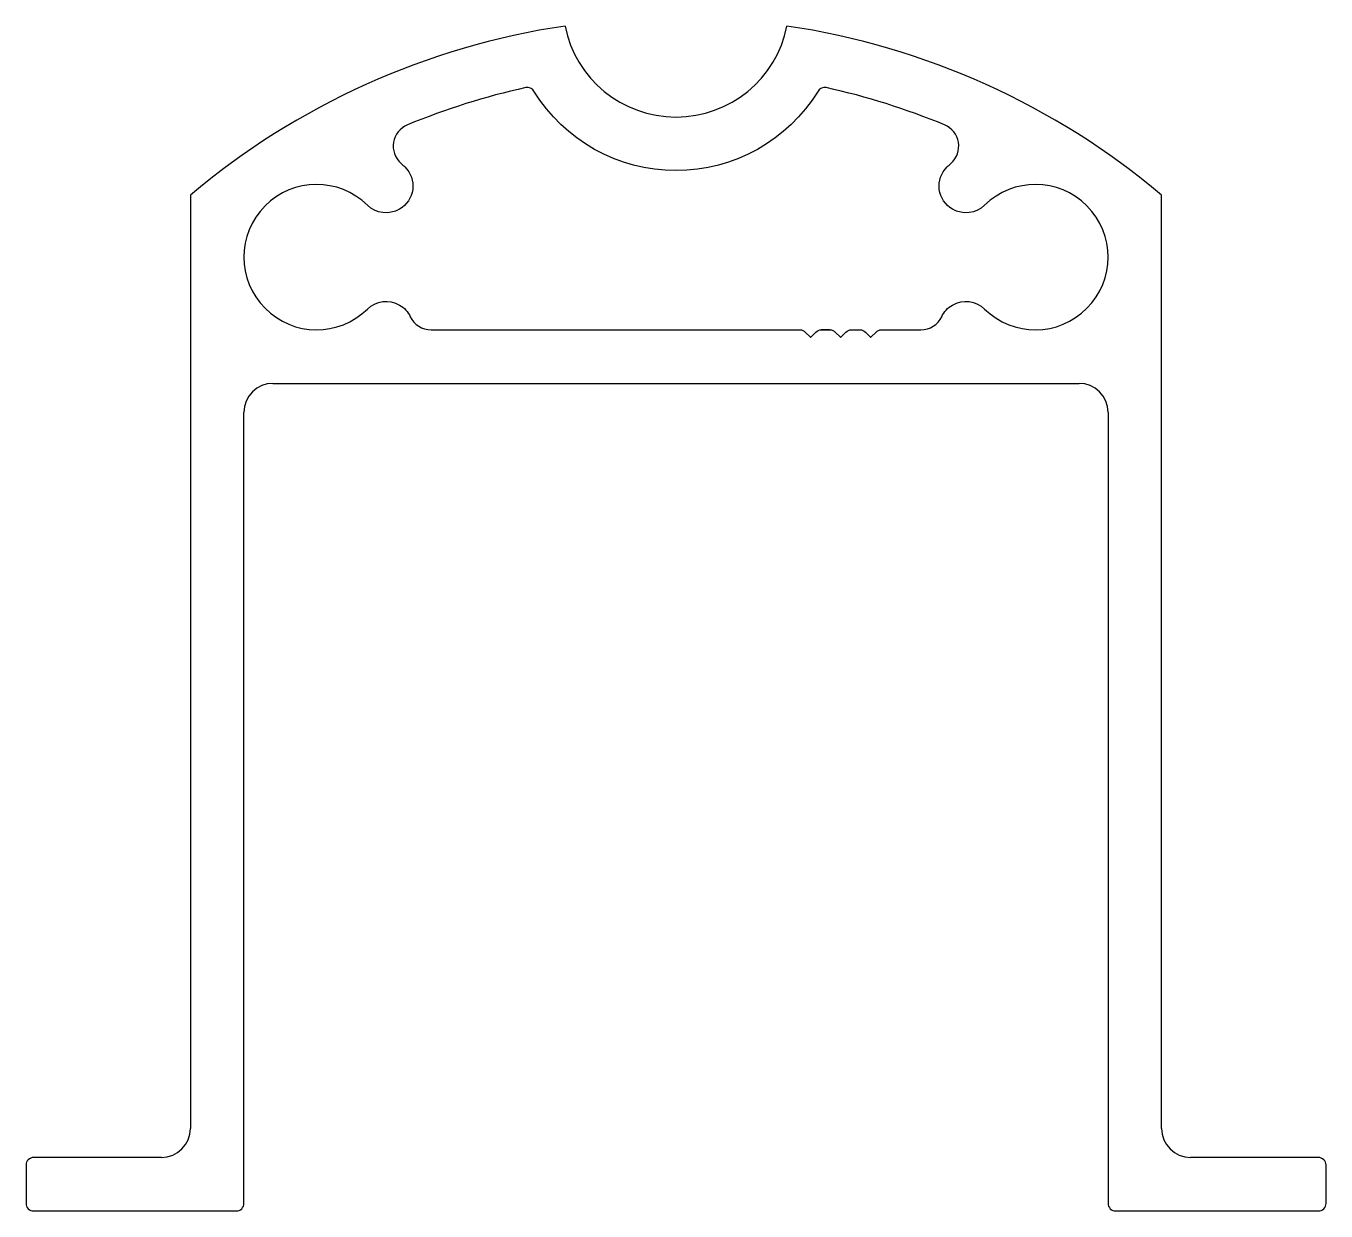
# Model space of a CAD drawing. Extents: x -19.3 to 23.9, y 1.4 to 40.7.
import ezdxf

# ---------------------------------------------------------------- set-up
doc = ezdxf.new("R2010")
doc.units = 0
doc.layers.add('1', color=4, linetype='CONTINUOUS')
doc.layers.add('3', color=3, linetype='CONTINUOUS')

msp = doc.modelspace()

# ---------------------------------------------------------------- linework, layer by layer
at = {"layer": '1', "color": 7, "linetype": 'CONTINUOUS'}
msp.add_lwpolyline([(9.131, 30.624), (10.446, 30.624, 0.289442), (11.135, 31.059, -0.151998), (11.493, 31.447, -0.336447), (12.559, 31.313, 2.377831), (12.559, 34.762, -0.336447), (11.493, 34.627, -0.496505), (11.316, 36.033, -0.010779), (11.447, 36.156, 0.551692), (11.231, 37.427, 0.044392), (7.297, 38.664, 0.319186), (7.027, 38.549, -0.55921), (-2.409, 38.549, 0.319186), (-2.68, 38.664, 0.044392), (-6.613, 37.427, 0.551692), (-6.83, 36.156, -0.010779), (-6.698, 36.033, -0.496505), (-6.875, 34.627, -0.336447), (-7.941, 34.762, 2.377831), (-7.941, 31.313, -0.336447), (-6.875, 31.447, -0.151998), (-6.517, 31.059, 0.289442), (-5.828, 30.624), (6.425, 30.624), (6.425, 30.624), (6.425, 30.624, -0.198912), (6.601, 30.551), (6.772, 30.38, 0.414214), (6.784, 30.38), (6.955, 30.551, -0.198912), (7.132, 30.624), (7.424, 30.624), (7.132, 30.624), (7.424, 30.624), (7.132, 30.624), (7.424, 30.624, -0.198912), (7.601, 30.551), (7.772, 30.38, 0.414214), (7.784, 30.38), (7.955, 30.551, -0.198912), (8.132, 30.624), (8.424, 30.624, -0.198912), (8.601, 30.551), (8.772, 30.38, 0.414214), (8.784, 30.38), (8.955, 30.551, -0.198912), (9.131, 30.624)], format="xyb", close=True, dxfattribs=at)
at = {"layer": '3', "color": 7}
for p, q in [((-13.82, 35.098), (-13.82, 4.11)), ((18.438, 4.11), (18.438, 35.098)), ((-6.875, 34.627), (-6.875, 34.627)), ((-6.875, 31.447), (-6.875, 31.447)), ((-11.077, 28.846), (15.695, 28.846)), ((-12.042, 1.621), (-12.042, 27.881)), ((16.66, 27.881), (16.66, 1.621)), ((-14.785, 3.145), (-19.027, 3.145)), ((23.645, 3.145), (19.403, 3.145)), ((-19.281, 2.891), (-19.281, 1.621)), ((23.899, 1.621), (23.899, 2.891)), ((-19.027, 1.367), (-12.296, 1.367)), ((16.914, 1.367), (23.645, 1.367))]:
    msp.add_line(p, q, dxfattribs=at)
for centre, radius, start, end in [((2.309, 15.939), 25.044, 98.4637, 130.092), ((2.309, 41.448), 3.759, 191.3158, 348.6842), ((2.309, 15.939), 25.044, 49.908, 81.5363), ((-11.077, 27.881), 0.965, 90, 180), ((15.695, 27.881), 0.965, 360, 90), ((-14.785, 4.11), 0.965, 270, 0), ((19.403, 4.11), 0.965, 180, 270), ((-19.027, 2.891), 0.254, 90, 180), ((23.645, 2.891), 0.254, 0, 90), ((-19.027, 1.621), 0.254, 180, 270), ((-12.296, 1.621), 0.254, 270, 0), ((16.914, 1.621), 0.254, 180, 270), ((23.645, 1.621), 0.254, 270, 360)]:
    msp.add_arc(centre, radius, start, end, dxfattribs=at)

doc.saveas('drawing.dxf')
